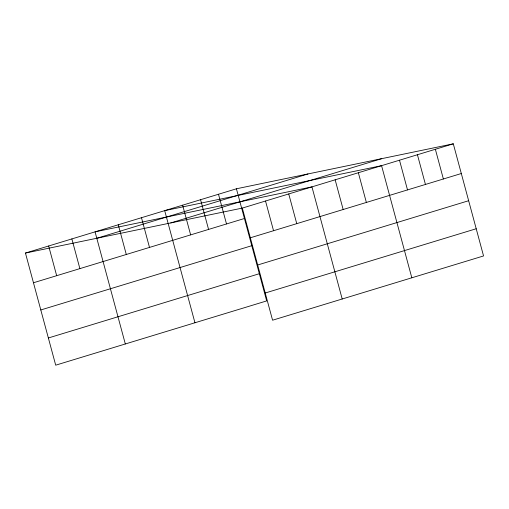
<?xml version="1.0" encoding="UTF-8"?>
<svg xmlns="http://www.w3.org/2000/svg" width="509" height="509" viewBox="0 0 509 509"><rect width="100%" height="100%" fill="white"/><g stroke="black" fill="none" stroke-linecap="round" stroke-linejoin="round"><path stroke-width="0.76" d="M25.45 253.056L236.424 188.788L453.296 143.818L483.55 255.944L272.576 320.212L242.322 208.086L25.45 253.056L55.704 365.182L266.678 300.914L236.424 188.788M97.015 238.218L307.99 173.951M170.757 222.929L381.731 158.662M242.322 208.086L453.296 143.818M33.467 282.762L244.441 218.495M250.339 237.792L461.313 173.524M40.803 309.962L251.777 245.694M257.675 264.992L468.649 200.724M48.361 337.982L259.336 273.715M265.24 293.012L476.214 228.745M435.367 149.283L443.377 178.99M417.431 154.749L425.448 184.449M399.501 160.208L407.512 189.914M411.819 277.793L381.565 165.673L164.693 210.637L194.947 322.763M358.361 172.742L366.372 202.448M335.151 179.811L343.168 209.517M342.201 299.006L311.947 186.879L95.068 231.849L125.322 343.969M288.737 193.948L296.753 223.655M265.533 201.017L273.543 230.723M218.488 194.253L226.505 223.954M200.559 199.713L208.575 229.419M182.623 205.178L190.64 234.884M141.483 217.712L149.5 247.412M118.279 224.781L126.296 254.481M71.864 238.918L79.881 268.625M48.654 245.987L56.671 275.693"/></g></svg>
